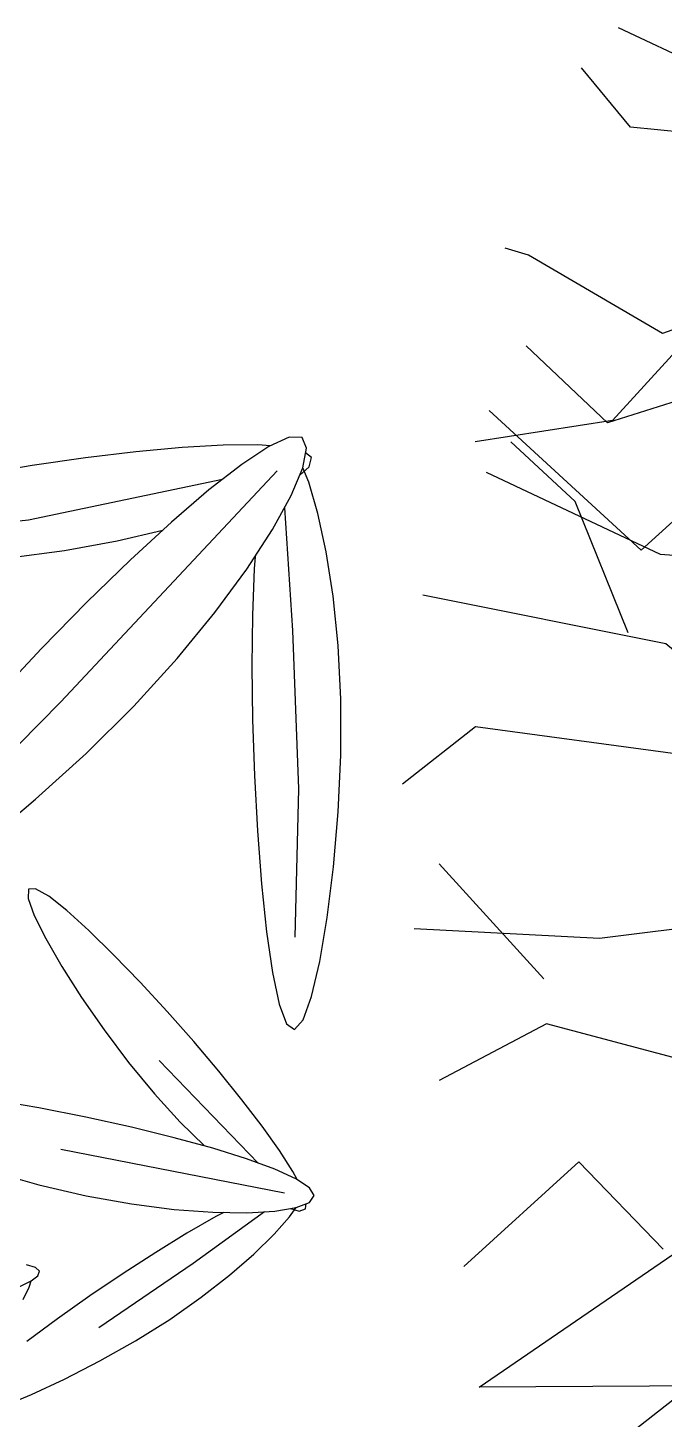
# Model space of a CAD drawing. Extents: x 302512 to 1034855, y -184136 to 410364.
# Drawn here: x 577312 to 578135, y 321320 to 323119 of the extents above; entities that cross this region are included whole.
import ezdxf

# ---------------------------------------------------------------- set-up
doc = ezdxf.new("R2010")
doc.units = 0
doc.header["$MEASUREMENT"] = 0
for name, color, linetype in [('shu', 74, 'Continuous'), ('坐椅', 7, 'Continuous'), ('树', 80, 'Continuous'), ('绿化', 97, 'Continuous'), ('绿地', 3, 'Continuous')]:
    doc.layers.add(name, color=color, linetype=linetype)
doc.styles.add('DIM_FONT', font='SIMPLEX.shx', dxfattribs={"width": 0.8})

# ---------------------------------------------------------------- blocks, each defined once
blk = doc.blocks.new('Plant126')
for points in [[(-1632.3, 679.3), (-2079.9, 453.3), (-2295.3, 427.3), (-2375.7, 490.4)], [(-1505.7, 522.7), (-1782.2, 448.5), (-1912.7, 540.5), (-2103, 500), (-2339.5, 553.1)], [(-1889.6, 493.8), (-1958.6, 316.5), (-2194.3, 168.5), (-2391.2, 232.1), (-2423.5, 234.1)], [(-1606.4, 463.9), (-1853.7, 122.3), (-1982.8, 130), (-2159.8, -118.7), (-2397.6, 18.7)], [(-2064.1, 394), (-2147.5, 191.7), (-2234.3, 41.3), (-2406.8, -26.1)], [(-1859.9, -361.6), (-2102.4, 116.4), (-2240.2, 36.9), (-2367.9, 113.5)], [(-2152.8, -230.1), (-2259.4, -74.5), (-2360.1, -15.7)], [(23.1, -7.8), (-507, -883.4), (-2130, -1252.6), (-1004.1, -51.3), (23.1, -7.8)], [(-1594.5, -358.7), (-1825.4, -74.4), (-2133.6, -118.8), (-2383.2, -62.4)], [(-1652.6, -576), (-1840.1, -366.9), (-2100.8, -233.5), (-2430.7, -240.2)], [(-1443.1, -505.2), (-1673.5, -337.5), (-1854, -458.5), (-2053.5, -373.2), (-2324.2, -395.8), (-2402.6, -491.3)], [(-1534.1, -607.8), (-1747.5, -614.1), (-1950.3, -580.9), (-2102.5, -635.3), (-2346.2, -675.8)], [(-2163.1, -703.7), (-2332.3, -584.3)], [(-1760.8, -822.3), (-1900.5, -869.5), (-1958.4, -769.3), (-2146.7, -761.1), (-2270, -865.7)], [(-1930.3, -1020.3), (-2065.2, -931.2), (-2184.6, -1100.3)], [(-1861.3, -1197.6), (-2018.2, -1388.5)]]:
    blk.add_lwpolyline(points)
blk = doc.blocks.new('_F43BVI')
at = {"layer": '绿地'}
for p, q in [((-0.11005, 1.04519), (-0.11426, 1.04242)), ((-0.10461, 1.04173), (-0.11005, 1.04519)), ((-0.10117, 1.03392), (-0.10461, 1.04173)), ((-0.09469, 1.03829), (-0.10529, 1.03746)), ((-0.07257, 1.03766), (-0.09469, 1.03829)), ((-0.04601, 1.03496), (-0.07257, 1.03766)), ((-0.01581, 1.03007), (-0.04601, 1.03496)), ((0.01725, 1.0229), (-0.01581, 1.03007)), ((0.0524, 1.01334), (0.01725, 1.0229)), ((-0.12633, 1.02131), (-0.12962, 1.01317)), ((-0.10868, 1.02029), (-0.00488, 0.8314)), ((-0.08319, 1.01708), (-0.00221, 0.99658)), ((0.08872, 1.00142), (0.0524, 1.01334)), ((-0.12962, 1.01317), (-0.13671, 0.99071)), ((-0.00221, 0.99658), (0.10166, 0.96701)), ((0.12488, 0.98778), (0.08872, 1.00142)), ((-0.13671, 0.99071), (-0.14382, 0.96366)), ((-0.05797, 0.98787), (-0.05024, 0.98471)), ((0.15941, 0.9732), (0.12488, 0.98778)), ((-0.11471, 0.98297), (-0.12917, 0.84887)), ((-0.05024, 0.98471), (-0.02055, 0.97375)), ((-0.02055, 0.97375), (0.01218, 0.96267)), ((0.10166, 0.96701), (0.1968, 0.93333)), ((0.19086, 0.95847), (0.15941, 0.9732)), ((-0.14382, 0.96366), (-0.15082, 0.9328)), ((0.01218, 0.96267), (0.04721, 0.95172)), ((0.21775, 0.94436), (0.19086, 0.95847)), ((0.04721, 0.95172), (0.08365, 0.94118)), ((0.08365, 0.94118), (0.12014, 0.93145)), ((0.23863, 0.93167), (0.21775, 0.94436)), ((-0.15082, 0.9328), (-0.15754, 0.8989)), ((-0.09716, 0.90173), (-0.09451, 0.93363)), ((0.12014, 0.93145), (0.15519, 0.92296)), ((0.25203, 0.92117), (0.23863, 0.93167)), ((0.15519, 0.92296), (0.18729, 0.91611)), ((0.2565, 0.91365), (0.25203, 0.92117)), ((0.18729, 0.91611), (0.21497, 0.91133)), ((0.21497, 0.91133), (0.23672, 0.90905)), ((0.23672, 0.90905), (0.25106, 0.90968)), ((0.25106, 0.90968), (0.2565, 0.91365)), ((-0.10205, 0.86564), (-0.09716, 0.90173)), ((-0.15754, 0.8989), (-0.16382, 0.86274)), ((0.34789, 0.88256), (0.33148, 0.87829)), ((0.35411, 0.88367), (0.34789, 0.88256)), ((0.3749, 0.88288), (0.3716, 0.88439)), ((0.37487, 0.87824), (0.3749, 0.88288)), ((0.36024, 0.87251), (0.28477, 0.73692)), ((0.31225, 0.87228), (0.29075, 0.86473)), ((0.33148, 0.87829), (0.31225, 0.87228)), ((0.37143, 0.87315), (0.37487, 0.87824)), ((0.37657, 0.87088), (0.37201, 0.87702)), ((-0.16382, 0.86274), (-0.16951, 0.82523)), ((-0.10913, 0.82807), (-0.10205, 0.86564)), ((0.33517, 0.86191), (0.24785, 0.8194)), ((0.29075, 0.86473), (0.26751, 0.85585)), ((0.38466, 0.85714), (0.37657, 0.87088)), ((0.26751, 0.85585), (0.24305, 0.84585)), ((0.36804, 0.85574), (0.38653, 0.79851)), ((0.39317, 0.83991), (0.38466, 0.85714)), ((-0.12917, 0.84887), (-0.16426, 0.68914)), ((0.24305, 0.84585), (0.218, 0.83496)), ((0.218, 0.83496), (0.1933, 0.82361)), ((0.40175, 0.81962), (0.39317, 0.83991)), ((-0.00488, 0.8314), (0.09169, 0.64362)), ((0.29235, 0.82011), (0.31281, 0.83071)), ((0.35988, 0.82918), (0.36091, 0.82326)), ((0.1933, 0.82361), (0.16996, 0.81224)), ((0.26846, 0.80929), (0.29235, 0.82011)), ((0.36091, 0.82326), (0.36559, 0.80096)), ((0.41003, 0.79671), (0.40175, 0.81962)), ((0.16996, 0.81224), (0.149, 0.8013)), ((0.24284, 0.79922), (0.26846, 0.80929)), ((0.149, 0.8013), (0.13146, 0.79125)), ((0.21652, 0.79019), (0.24284, 0.79922)), ((0.36559, 0.80096), (0.37136, 0.77675)), ((0.38653, 0.79851), (0.40825, 0.72385)), ((0.41765, 0.77162), (0.41003, 0.79671)), ((0.13146, 0.79125), (0.11834, 0.78253)), ((0.19067, 0.78243), (0.21652, 0.79019)), ((0.11834, 0.78253), (0.11068, 0.77559)), ((0.16647, 0.77617), (0.19067, 0.78243)), ((0.37136, 0.77675), (0.37808, 0.7512)), ((0.11068, 0.77559), (0.10948, 0.7709)), ((0.10948, 0.7709), (0.11542, 0.76877)), ((0.11542, 0.76877), (0.12767, 0.7691)), ((0.12767, 0.7691), (0.14508, 0.77165)), ((0.14508, 0.77165), (0.16647, 0.77617)), ((0.42428, 0.74491), (0.41765, 0.77162)), ((0.37808, 0.7512), (0.38561, 0.72494)), ((0.4298, 0.71763), (0.42428, 0.74491)), ((0.38561, 0.72494), (0.39364, 0.69897)), ((0.43413, 0.69099), (0.4298, 0.71763)), ((0.39364, 0.69897), (0.40187, 0.67434)), ((0.3671, 0.68736), (0.36355, 0.69006)), ((0.37386, 0.68097), (0.3671, 0.68736)), ((0.43718, 0.66618), (0.43413, 0.69099)), ((0.43887, 0.64438), (0.43718, 0.66618))]:
    blk.add_line(p, q, dxfattribs=at)
for points in [[(0.0696, 0.75281), (0.05281, 0.79454), (0.03384, 0.83686), (0.01327, 0.87787), (-0.0083, 0.91587), (-0.03016, 0.95009), (-0.05154, 0.97993), (-0.0717, 1.00483), (-0.08987, 1.0242), (-0.10531, 1.03747), (-0.11725, 1.04407), (-0.12496, 1.04342), (-0.12786, 1.03517), (-0.12618, 1.01996), (-0.12034, 0.99863), (-0.11078, 0.97204), (-0.09789, 0.94104), (-0.08212, 0.90649), (-0.06387, 0.86925), (-0.04357, 0.83017), (-0.02172, 0.79024)], [(0.28437, 0.68763), (0.30292, 0.71539), (0.32006, 0.74363), (0.33498, 0.77134), (0.34748, 0.79776), (0.3575, 0.82222), (0.36497, 0.84404), (0.36982, 0.86254), (0.37201, 0.87703), (0.37146, 0.88684), (0.36812, 0.89129), (0.36198, 0.88991), (0.35334, 0.88306), (0.34257, 0.87134), (0.33001, 0.85533), (0.31604, 0.83561), (0.30101, 0.81276), (0.28528, 0.78738), (0.26921, 0.76005), (0.25322, 0.73144), (0.2379, 0.70263)], [(0.36468, 0.68159), (0.36355, 0.69007), (0.36165, 0.69548), (0.35906, 0.69743), (0.35584, 0.69566), (0.35211, 0.69042)]]:
    blk.add_lwpolyline(points, dxfattribs=at)
at = {"style": 'DIM_FONT', "width": 0.7, "flags": 9}
for tag in ['YSIZE', 'XSIZE']:
    blk.add_attdef(tag, (0, 0), '', height=0.5, dxfattribs=at)
blk = doc.blocks.new('ZU')
at = {"layer": '绿地', "xscale": 1.5, "yscale": 1.5, "zscale": 0.001, "rotation": 260.5308552460376}
blk.add_blockref('_F43BVI', (-0.8522, 0.1655), dxfattribs=at)
blk = doc.blocks.new('A$C0B5A7686')
at = {"layer": '树', "linetype": 'ByBlock', "xscale": 640, "yscale": 640, "zscale": 640, "rotation": 151.15692544915}
blk.add_blockref('ZU', (642.75, 1492.57), dxfattribs=at)
blk = doc.blocks.new('A$C750B0621')
at = {"layer": '树'}
blk.add_blockref('A$C0B5A7686', (0, 0), dxfattribs=at)
blk = doc.blocks.new('A$C5AB93D8E')
at = {"layer": '绿化', "xscale": 0.8, "yscale": 0.8, "zscale": 0.8}
blk.add_blockref('A$C750B0621', (0, 0), dxfattribs=at)
blk = doc.blocks.new('A$C68DB62A4')
at = {"layer": '绿化', "rotation": 236.3690562220917}
blk.add_blockref('A$C5AB93D8E', (801.7, 2393.52), dxfattribs=at)
blk = doc.blocks.new('_F37GYG')
at = {"layer": '绿化', "linetype": 'ByBlock', "xscale": 0.2867748092958204, "yscale": 0.2867748092958204, "zscale": 0.2867748092958204}
blk.add_blockref('A$C68DB62A4', (-306.06, -300.5), dxfattribs=at)
at = {"style": 'DIM_FONT', "width": 0.8, "flags": 9}
for tag in ['YSIZE', 'XSIZE']:
    blk.add_attdef(tag, (0, 0), '', height=0.5, dxfattribs=at)

msp = doc.modelspace()

# ---------------------------------------------------------------- block references
at = {"layer": 'shu', "xscale": 0.9719999999999756, "yscale": 0.9719999999999756, "zscale": 0.9719999999999756, "rotation": 347.5246015080592}
msp.add_blockref('Plant126', (580180.1, 322102.5), dxfattribs=at)
at = {"layer": '坐椅', "xscale": 8.626176000000003, "yscale": 8.626176000000003, "zscale": 8.626176000000003}
msp.add_blockref('_F37GYG', (575811.6, 321427.8), dxfattribs=at)

doc.saveas('drawing.dxf')
